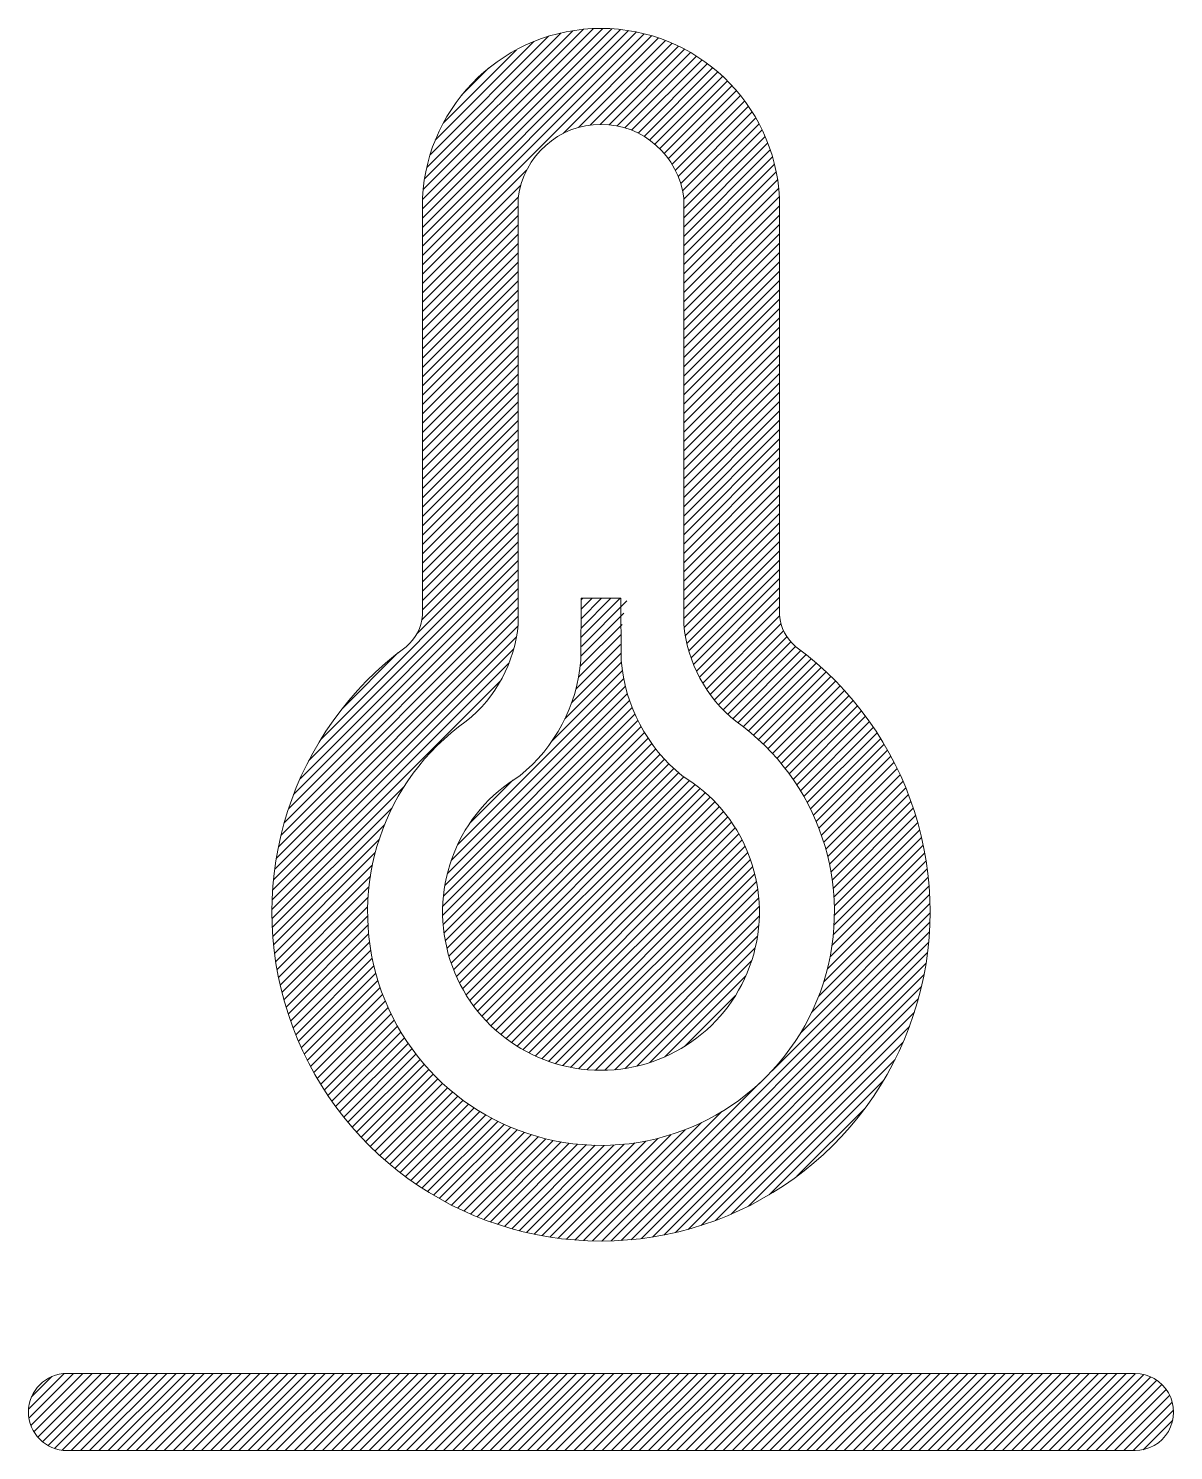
# Model space of a CAD drawing. Header units: millimetres. Extents: x 4030 to 7017, y -668 to -190.
# Drawn here: x 7012.918 to 7016.75, y -239.626 to -234.868 of the extents above; entities that cross this region are included whole.
import ezdxf

# ---------------------------------------------------------------- set-up
doc = ezdxf.new("R2010")
doc.units = ezdxf.units.MM
doc.header["$LTSCALE"] = 16.335
doc.layers.get('0').update_dxf_attribs({"linetype": 'CONTINUOUS'})
doc.layers.add('DWG', color=7, linetype='CONTINUOUS')
pattern_1 = [(45, (2903.008695, 98.527409), (-0.01559072243, 0.01559072243), [])]

msp = doc.modelspace()

# ---------------------------------------------------------------- hatches: boundary and pattern name
at = {"lineweight": 0}
h = msp.add_hatch(dxfattribs=at)
h.set_pattern_fill('ANSI31', color=256, scale=0.006944)
h.set_pattern_definition(pattern_1)
h.paths.add_polyline_path([(7015.4315, -235.4347, 0.948577), (7014.2364, -235.4347), (7014.2364, -236.8314, -0.229108), (7014.1748, -236.9413, 3.009111), (7015.4932, -236.9413, -0.229108), (7015.4315, -236.8314)])
h.paths.add_polyline_path([(7015.1108, -236.8612, 0.202499), (7015.2853, -237.186, -3.143835), (7014.3827, -237.186, 0.202499), (7014.5571, -236.8612), (7014.5571, -235.4347, -0.888352), (7015.1108, -235.4347)], flags=16)
h.paths.add_polyline_path([(7014.9, -236.7742), (7014.9014, -236.9816, 0.204472), (7015.1058, -237.3684, -3.624789), (7014.5622, -237.3684, 0.204472), (7014.7666, -236.9816), (7014.768, -236.7742), (7014.834, -236.7742)], flags=0)
h.paths.add_polyline_path([(7015.1058, -237.3684, -0.204472), (7014.9014, -236.9816), (7014.9, -236.7742), (7014.834, -236.7742), (7014.768, -236.7742), (7014.7666, -236.9816, -0.204472), (7014.5622, -237.3684, 3.624789)], flags=0)
h = msp.add_hatch(dxfattribs=at)
h.set_pattern_fill('ANSI31', color=256, scale=0.006944)
h.set_pattern_definition(pattern_1)
h.paths.add_polyline_path([(7015.1058, -237.3684, -3.624789), (7014.5622, -237.3684, 0.244319), (7014.7672, -236.8971), (7014.768, -236.7742), (7014.834, -236.7742), (7014.9233, -236.7742, 0.304711)])
h = msp.add_hatch(dxfattribs=at)
h.set_pattern_fill('ANSI31', color=256, scale=0.006944)
h.set_pattern_definition([(45, (2860.63272, 109.019539), (-0.01559072243, 0.01559072243), [])])
h.paths.add_polyline_path([(7016.6214, -239.6258, 1), (7016.6214, -239.3678), (7013.0466, -239.3678, 1), (7013.0466, -239.6258)])

# ---------------------------------------------------------------- linework, layer by layer
for points in [[(7015.4315, -236.8314, 0.214015), (7015.4865, -236.9363, -3.04756), (7014.1815, -236.9363, 0.214015), (7014.2364, -236.8314), (7014.2364, -235.4347, -0.948577), (7015.4315, -235.4347)], [(7015.1108, -236.8612, 0.202499), (7015.2853, -237.186, -3.143835), (7014.3827, -237.186, 0.202499), (7014.5571, -236.8612), (7014.5571, -235.4347, -0.888352), (7015.1108, -235.4347)], [(7014.5622, -237.3684, 0.204472), (7014.7666, -236.9816), (7014.768, -236.7742), (7014.834, -236.7742), (7014.9, -236.7742), (7014.9014, -236.9816, 0.204472), (7015.1058, -237.3684, -3.624789)]]:
    msp.add_lwpolyline(points, format="xyb", close=True, dxfattribs=at)
at = {"layer": 'DWG', "lineweight": 0}
for points in [[(7013.0466, -239.6258), (7016.6214, -239.6258), (7013.0466, -239.6258, -1), (7013.0466, -239.3678), (7016.6214, -239.3678)], [(7013.0466, -239.3678), (7016.6214, -239.3678, -1.002396), (7016.6208, -239.6258)]]:
    msp.add_lwpolyline(points, format="xyb", dxfattribs=at)

doc.saveas('drawing.dxf')
